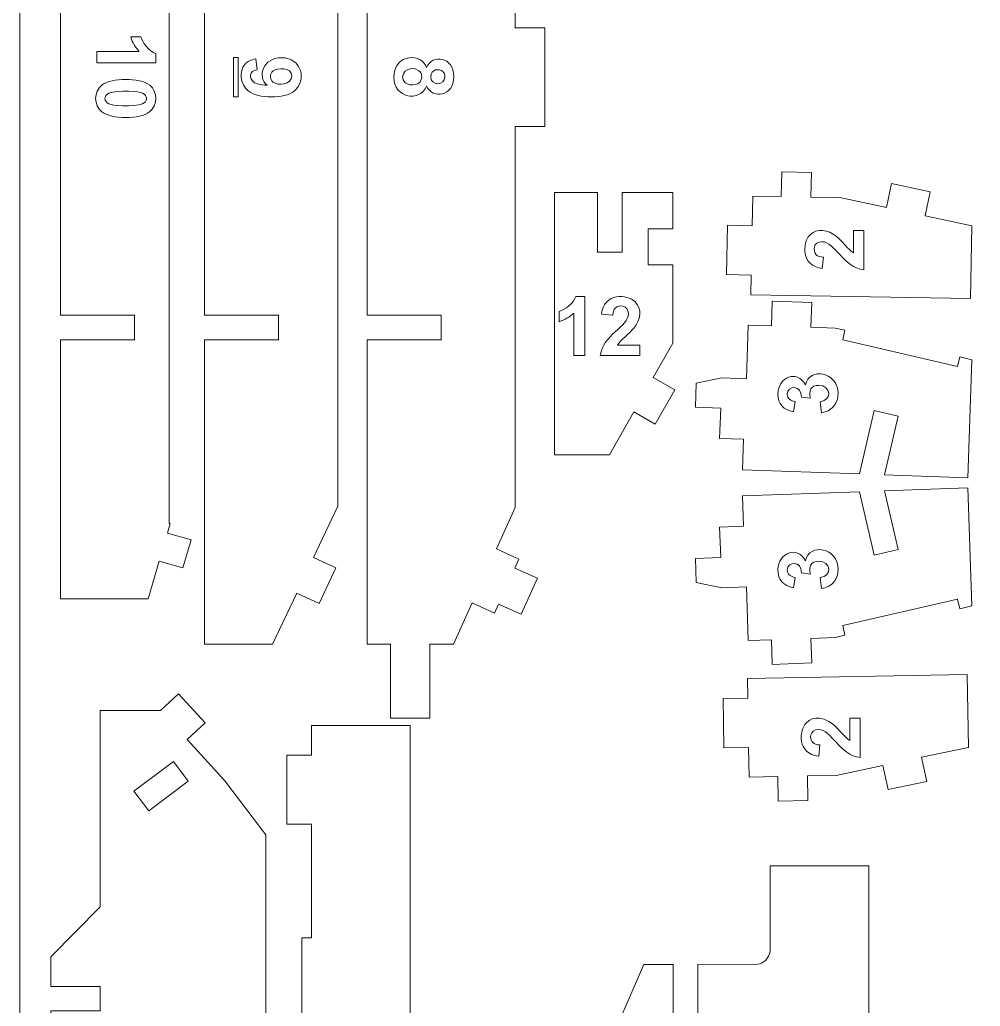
# Model space of a CAD drawing. Header units: centimetres. Extents: x -115 to 36, y 62 to 130.
# Drawn here: x -0.12 to 12.28, y 109.6 to 122.35 of the extents above; entities that cross this region are included whole.
import ezdxf

# ---------------------------------------------------------------- set-up
doc = ezdxf.new("R2010")
doc.units = ezdxf.units.CM
doc.header["$MEASUREMENT"] = 0
doc.layers.add('Camada 1', color=7, linetype='Continuous')

msp = doc.modelspace()

# ---------------------------------------------------------------- linework, layer by layer
at = {"layer": 'Camada 1', "lineweight": 9}
for points, knots in [([(-0.1231, 129.0524), (-0.1231, 129.73959), (0.43913, 130.30186), (1.12632, 130.30186), (1.12632, 130.30186), (1.12632, 130.30186), (34.86104, 130.30186), (34.86104, 130.30186), (34.86104, 130.30186), (35.54823, 130.30186), (36.1105, 129.73959), (36.1105, 129.0524), (36.1105, 129.0524), (36.1105, 129.0524), (36.1105, 76.57619), (36.1105, 76.57619), (36.1105, 76.57619), (36.1105, 75.88896), (35.54823, 75.32674), (34.86104, 75.32674), (34.86104, 75.32674), (34.86104, 75.32674), (1.12632, 75.32674), (1.12632, 75.32674), (1.12632, 75.32674), (0.43913, 75.32674), (-0.1231, 75.88896), (-0.1231, 76.57619), (-0.1231, 76.57619), (-0.1231, 76.57619), (-0.1231, 129.0524), (-0.1231, 129.0524)], [0, 0, 0, 0, 0.11111111, 0.11111111, 0.11111111, 0.11111111, 0.22222222, 0.22222222, 0.22222222, 0.22222222, 0.33333333, 0.33333333, 0.33333333, 0.33333333, 0.44444444, 0.44444444, 0.44444444, 0.44444444, 0.55555556, 0.55555556, 0.55555556, 0.55555556, 0.66666667, 0.66666667, 0.66666667, 0.66666667, 0.77777778, 0.77777778, 0.77777778, 0.77777778, 1, 1, 1, 1]), ([(4.36364, 118.21487), (4.36364, 118.21487), (4.36364, 114.28258), (4.36364, 114.28258), (4.36364, 114.28258), (4.36364, 114.28258), (4.66587, 114.28258), (4.66587, 114.28258), (4.66587, 114.28258), (4.66587, 114.28258), (4.66587, 113.32678), (4.66587, 113.32678), (4.66587, 113.32678), (4.66587, 113.32678), (5.17566, 113.32678), (5.17566, 113.32678), (5.17566, 113.32678), (5.17566, 113.32678), (5.17566, 114.28258), (5.17566, 114.28258), (5.17566, 114.28258), (5.17566, 114.28258), (5.47794, 114.28258), (5.47794, 114.28258), (5.47794, 114.28258), (5.47794, 114.28258), (5.71928, 114.81728), (5.71928, 114.81728), (5.71928, 114.81728), (5.71928, 114.81728), (6.00964, 114.68623), (6.00964, 114.68623), (6.00964, 114.68623), (6.00964, 114.68623), (6.06207, 114.80239), (6.06207, 114.80239), (6.06207, 114.80239), (6.06207, 114.80239), (6.35331, 114.67092), (6.35331, 114.67092), (6.35331, 114.67092), (6.35331, 114.67092), (6.56307, 115.13554), (6.56307, 115.13554), (6.56307, 115.13554), (6.56307, 115.13554), (6.27221, 115.26681), (6.27221, 115.26681), (6.27221, 115.26681), (6.27221, 115.26681), (6.32464, 115.38297), (6.32464, 115.38297), (6.32464, 115.38297), (6.32464, 115.38297), (6.03387, 115.51424), (6.03387, 115.51424), (6.03387, 115.51424), (6.03387, 115.51424), (6.27525, 116.04893), (6.27525, 116.04893), (6.27525, 116.04893), (6.27525, 116.04893), (6.27525, 120.97322), (6.27525, 120.97322), (6.27525, 120.97322), (6.27525, 120.97322), (6.65758, 120.97322), (6.65758, 120.97322), (6.65758, 120.97322), (6.65758, 120.97322), (6.65758, 122.24763), (6.65758, 122.24763), (6.65758, 122.24763), (6.65758, 122.24763), (6.27525, 122.24763), (6.27525, 122.24763), (6.27525, 122.24763), (6.27525, 122.24763), (6.27525, 127.17188), (6.27525, 127.17188), (6.27525, 127.17188), (6.27525, 127.17188), (6.03387, 127.70662), (6.03387, 127.70662), (6.03387, 127.70662), (6.03387, 127.70662), (6.32464, 127.83784), (6.32464, 127.83784), (6.32464, 127.83784), (6.32464, 127.83784), (6.27221, 127.95401), (6.27221, 127.95401), (6.27221, 127.95401), (6.27221, 127.95401), (6.56307, 128.08527), (6.56307, 128.08527), (6.56307, 128.08527), (6.56307, 128.08527), (6.35331, 128.54989), (6.35331, 128.54989), (6.35331, 128.54989), (6.35331, 128.54989), (6.06207, 128.41842), (6.06207, 128.41842), (6.06207, 128.41842), (6.06207, 128.41842), (6.00964, 128.53459), (6.00964, 128.53459), (6.00964, 128.53459), (6.00964, 128.53459), (5.71928, 128.40353), (5.71928, 128.40353), (5.71928, 128.40353), (5.71928, 128.40353), (5.47794, 128.93827), (5.47794, 128.93827), (5.47794, 128.93827), (5.47794, 128.93827), (5.17566, 128.93827), (5.17566, 128.93827), (5.17566, 128.93827), (5.17566, 128.93827), (5.17566, 129.89408), (5.17566, 129.89408), (5.17566, 129.89408), (5.17566, 129.89408), (4.66587, 129.89408), (4.66587, 129.89408), (4.66587, 129.89408), (4.66587, 129.89408), (4.66587, 128.93827), (4.66587, 128.93827), (4.66587, 128.93827), (4.66587, 128.93827), (4.36364, 128.93827), (4.36364, 128.93827), (4.36364, 128.93827), (4.36364, 128.93827), (4.36364, 125.00594), (4.36364, 125.00594), (4.36364, 125.00594), (4.36364, 125.00594), (5.31944, 125.00594), (5.31944, 125.00594), (5.31944, 125.00594), (5.31944, 125.00594), (5.31944, 124.68734), (5.31944, 124.68734), (5.31944, 124.68734), (5.31944, 124.68734), (4.36364, 124.68734), (4.36364, 124.68734), (4.36364, 124.68734), (4.36364, 124.68734), (4.36364, 118.53347), (4.36364, 118.53347), (4.36364, 118.53347), (4.36364, 118.53347), (5.31944, 118.53347), (5.31944, 118.53347), (5.31944, 118.53347), (5.31944, 118.53347), (5.31944, 118.21487), (5.31944, 118.21487), (5.31944, 118.21487), (5.31944, 118.21487), (4.36364, 118.21487), (4.36364, 118.21487)], [0, 0, 0, 0, 0.02325581, 0.02325581, 0.02325581, 0.02325581, 0.04651163, 0.04651163, 0.04651163, 0.04651163, 0.06976744, 0.06976744, 0.06976744, 0.06976744, 0.09302326, 0.09302326, 0.09302326, 0.09302326, 0.11627907, 0.11627907, 0.11627907, 0.11627907, 0.13953488, 0.13953488, 0.13953488, 0.13953488, 0.1627907, 0.1627907, 0.1627907, 0.1627907, 0.18604651, 0.18604651, 0.18604651, 0.18604651, 0.20930233, 0.20930233, 0.20930233, 0.20930233, 0.23255814, 0.23255814, 0.23255814, 0.23255814, 0.25581395, 0.25581395, 0.25581395, 0.25581395, 0.27906977, 0.27906977, 0.27906977, 0.27906977, 0.30232558, 0.30232558, 0.30232558, 0.30232558, 0.3255814, 0.3255814, 0.3255814, 0.3255814, 0.34883721, 0.34883721, 0.34883721, 0.34883721, 0.37209302, 0.37209302, 0.37209302, 0.37209302, 0.39534884, 0.39534884, 0.39534884, 0.39534884, 0.41860465, 0.41860465, 0.41860465, 0.41860465, 0.44186047, 0.44186047, 0.44186047, 0.44186047, 0.46511628, 0.46511628, 0.46511628, 0.46511628, 0.48837209, 0.48837209, 0.48837209, 0.48837209, 0.51162791, 0.51162791, 0.51162791, 0.51162791, 0.53488372, 0.53488372, 0.53488372, 0.53488372, 0.55813953, 0.55813953, 0.55813953, 0.55813953, 0.58139535, 0.58139535, 0.58139535, 0.58139535, 0.60465116, 0.60465116, 0.60465116, 0.60465116, 0.62790698, 0.62790698, 0.62790698, 0.62790698, 0.65116279, 0.65116279, 0.65116279, 0.65116279, 0.6744186, 0.6744186, 0.6744186, 0.6744186, 0.69767442, 0.69767442, 0.69767442, 0.69767442, 0.72093023, 0.72093023, 0.72093023, 0.72093023, 0.74418605, 0.74418605, 0.74418605, 0.74418605, 0.76744186, 0.76744186, 0.76744186, 0.76744186, 0.79069767, 0.79069767, 0.79069767, 0.79069767, 0.81395349, 0.81395349, 0.81395349, 0.81395349, 0.8372093, 0.8372093, 0.8372093, 0.8372093, 0.86046512, 0.86046512, 0.86046512, 0.86046512, 0.88372093, 0.88372093, 0.88372093, 0.88372093, 0.90697674, 0.90697674, 0.90697674, 0.90697674, 0.93023256, 0.93023256, 0.93023256, 0.93023256, 0.95348837, 0.95348837, 0.95348837, 0.95348837, 1, 1, 1, 1]), ([(2.26473, 118.21487), (2.26473, 118.21487), (3.22054, 118.21487), (3.22054, 118.21487), (3.22054, 118.21487), (3.22054, 118.21487), (3.22054, 118.53347), (3.22054, 118.53347), (3.22054, 118.53347), (3.22054, 118.53347), (2.26473, 118.53347), (2.26473, 118.53347), (2.26473, 118.53347), (2.26473, 118.53347), (2.26473, 124.68734), (2.26473, 124.68734), (2.26473, 124.68734), (2.26473, 124.68734), (3.22054, 124.68734), (3.22054, 124.68734), (3.22054, 124.68734), (3.22054, 124.68734), (3.22054, 125.00594), (3.22054, 125.00594), (3.22054, 125.00594), (3.22054, 125.00594), (2.26473, 125.00594), (2.26473, 125.00594), (2.26473, 125.00594), (2.26473, 125.00594), (2.26473, 128.93827), (2.26473, 128.93827), (2.26473, 128.93827), (2.26473, 128.93827), (3.14361, 128.93827), (3.14361, 128.93827), (3.14361, 128.93827), (3.14361, 128.93827), (3.45558, 128.27663), (3.45558, 128.27663), (3.45558, 128.27663), (3.45558, 128.27663), (3.74377, 128.4125), (3.74377, 128.4125), (3.74377, 128.4125), (3.74377, 128.4125), (3.96118, 127.95143), (3.96118, 127.95143), (3.96118, 127.95143), (3.96118, 127.95143), (3.67302, 127.81551), (3.67302, 127.81551), (3.67302, 127.81551), (3.67302, 127.81551), (3.98503, 127.15387), (3.98503, 127.15387), (3.98503, 127.15387), (3.98503, 127.15387), (3.98503, 116.06695), (3.98503, 116.06695), (3.98503, 116.06695), (3.98503, 116.06695), (3.67302, 115.4053), (3.67302, 115.4053), (3.67302, 115.4053), (3.67302, 115.4053), (3.96118, 115.26939), (3.96118, 115.26939), (3.96118, 115.26939), (3.96118, 115.26939), (3.74377, 114.80831), (3.74377, 114.80831), (3.74377, 114.80831), (3.74377, 114.80831), (3.45558, 114.94423), (3.45558, 114.94423), (3.45558, 114.94423), (3.45558, 114.94423), (3.14361, 114.28258), (3.14361, 114.28258), (3.14361, 114.28258), (3.14361, 114.28258), (2.26473, 114.28258), (2.26473, 114.28258), (2.26473, 114.28258), (2.26473, 114.28258), (2.26473, 118.21487), (2.26473, 118.21487)], [0, 0, 0, 0, 0.04347826, 0.04347826, 0.04347826, 0.04347826, 0.08695652, 0.08695652, 0.08695652, 0.08695652, 0.13043478, 0.13043478, 0.13043478, 0.13043478, 0.17391304, 0.17391304, 0.17391304, 0.17391304, 0.2173913, 0.2173913, 0.2173913, 0.2173913, 0.26086957, 0.26086957, 0.26086957, 0.26086957, 0.30434783, 0.30434783, 0.30434783, 0.30434783, 0.34782609, 0.34782609, 0.34782609, 0.34782609, 0.39130435, 0.39130435, 0.39130435, 0.39130435, 0.43478261, 0.43478261, 0.43478261, 0.43478261, 0.47826087, 0.47826087, 0.47826087, 0.47826087, 0.52173913, 0.52173913, 0.52173913, 0.52173913, 0.56521739, 0.56521739, 0.56521739, 0.56521739, 0.60869565, 0.60869565, 0.60869565, 0.60869565, 0.65217391, 0.65217391, 0.65217391, 0.65217391, 0.69565217, 0.69565217, 0.69565217, 0.69565217, 0.73913043, 0.73913043, 0.73913043, 0.73913043, 0.7826087, 0.7826087, 0.7826087, 0.7826087, 0.82608696, 0.82608696, 0.82608696, 0.82608696, 0.86956522, 0.86956522, 0.86956522, 0.86956522, 0.91304348, 0.91304348, 0.91304348, 0.91304348, 1, 1, 1, 1]), ([(0.402, 118.21487), (0.402, 118.21487), (1.35781, 118.21487), (1.35781, 118.21487), (1.35781, 118.21487), (1.35781, 118.21487), (1.35781, 118.53347), (1.35781, 118.53347), (1.35781, 118.53347), (1.35781, 118.53347), (0.402, 118.53347), (0.402, 118.53347), (0.402, 118.53347), (0.402, 118.53347), (0.402, 124.68734), (0.402, 124.68734), (0.402, 124.68734), (0.402, 124.68734), (1.35781, 124.68734), (1.35781, 124.68734), (1.35781, 124.68734), (1.35781, 124.68734), (1.35781, 125.00594), (1.35781, 125.00594), (1.35781, 125.00594), (1.35781, 125.00594), (0.402, 125.00594), (0.402, 125.00594), (0.402, 125.00594), (0.402, 125.00594), (0.402, 128.35287), (0.402, 128.35287), (0.402, 128.35287), (0.402, 128.35287), (1.53754, 128.35287), (1.53754, 128.35287), (1.53754, 128.35287), (1.53754, 128.35287), (1.67925, 127.86321), (1.67925, 127.86321), (1.67925, 127.86321), (1.67925, 127.86321), (1.98529, 127.95177), (1.98529, 127.95177), (1.98529, 127.95177), (1.98529, 127.95177), (2.08982, 127.59054), (2.08982, 127.59054), (2.08982, 127.59054), (2.08982, 127.59054), (1.78378, 127.50198), (1.78378, 127.50198), (1.78378, 127.50198), (1.78378, 127.50198), (1.81922, 127.37956), (1.81922, 127.37956), (1.81922, 127.37956), (1.81922, 127.37956), (1.80704, 127.37618), (1.80704, 127.37618), (1.80704, 127.37618), (1.80704, 127.37618), (1.80704, 115.84464), (1.80704, 115.84464), (1.80704, 115.84464), (1.80704, 115.84464), (1.81922, 115.84125), (1.81922, 115.84125), (1.81922, 115.84125), (1.81922, 115.84125), (1.78378, 115.71887), (1.78378, 115.71887), (1.78378, 115.71887), (1.78378, 115.71887), (2.08982, 115.63028), (2.08982, 115.63028), (2.08982, 115.63028), (2.08982, 115.63028), (1.98529, 115.26909), (1.98529, 115.26909), (1.98529, 115.26909), (1.98529, 115.26909), (1.67925, 115.35764), (1.67925, 115.35764), (1.67925, 115.35764), (1.67925, 115.35764), (1.53754, 114.86798), (1.53754, 114.86798), (1.53754, 114.86798), (1.53754, 114.86798), (0.402, 114.86798), (0.402, 114.86798), (0.402, 114.86798), (0.402, 114.86798), (0.402, 118.21487), (0.402, 118.21487)], [0, 0, 0, 0, 0.04, 0.04, 0.04, 0.04, 0.08, 0.08, 0.08, 0.08, 0.12, 0.12, 0.12, 0.12, 0.16, 0.16, 0.16, 0.16, 0.2, 0.2, 0.2, 0.2, 0.24, 0.24, 0.24, 0.24, 0.28, 0.28, 0.28, 0.28, 0.32, 0.32, 0.32, 0.32, 0.36, 0.36, 0.36, 0.36, 0.4, 0.4, 0.4, 0.4, 0.44, 0.44, 0.44, 0.44, 0.48, 0.48, 0.48, 0.48, 0.52, 0.52, 0.52, 0.52, 0.56, 0.56, 0.56, 0.56, 0.6, 0.6, 0.6, 0.6, 0.64, 0.64, 0.64, 0.64, 0.68, 0.68, 0.68, 0.68, 0.72, 0.72, 0.72, 0.72, 0.76, 0.76, 0.76, 0.76, 0.8, 0.8, 0.8, 0.8, 0.84, 0.84, 0.84, 0.84, 0.88, 0.88, 0.88, 0.88, 0.92, 0.92, 0.92, 0.92, 1, 1, 1, 1]), ([(11.13888, 120.23719), (11.13888, 120.23719), (11.63751, 120.13105), (11.63751, 120.13105), (11.63751, 120.13105), (11.63751, 120.13105), (11.57116, 119.81942), (11.57116, 119.81942), (11.57116, 119.81942), (11.57116, 119.81942), (12.17554, 119.69078), (12.17554, 119.69078), (12.17554, 119.69078), (12.17554, 119.69078), (12.15884, 118.74952), (12.15884, 118.74952), (12.15884, 118.74952), (12.15884, 118.74952), (9.32157, 118.79985), (9.32157, 118.79985), (9.32157, 118.79985), (9.32157, 118.79985), (9.3261, 119.05472), (9.3261, 119.05472), (9.3261, 119.05472), (9.3261, 119.05472), (9.00754, 119.06034), (9.00754, 119.06034), (9.00754, 119.06034), (9.00754, 119.06034), (9.01883, 119.6975), (9.01883, 119.6975), (9.01883, 119.6975), (9.01883, 119.6975), (9.33739, 119.69184), (9.33739, 119.69184), (9.33739, 119.69184), (9.33739, 119.69184), (9.3442, 120.07413), (9.3442, 120.07413), (9.3442, 120.07413), (9.3442, 120.07413), (9.7141, 120.06757), (9.7141, 120.06757), (9.7141, 120.06757), (9.7141, 120.06757), (9.71976, 120.38613), (9.71976, 120.38613), (9.71976, 120.38613), (9.71976, 120.38613), (10.10205, 120.37937), (10.10205, 120.37937), (10.10205, 120.37937), (10.10205, 120.37937), (10.09639, 120.06081), (10.09639, 120.06081), (10.09639, 120.06081), (10.09639, 120.06081), (10.46814, 120.05421), (10.46814, 120.05421), (10.46814, 120.05421), (10.46814, 120.05421), (11.07253, 119.92557), (11.07253, 119.92557), (11.07253, 119.92557), (11.07253, 119.92557), (11.13888, 120.23719), (11.13888, 120.23719)], [0, 0, 0, 0, 0.05555556, 0.05555556, 0.05555556, 0.05555556, 0.11111111, 0.11111111, 0.11111111, 0.11111111, 0.16666667, 0.16666667, 0.16666667, 0.16666667, 0.22222222, 0.22222222, 0.22222222, 0.22222222, 0.27777778, 0.27777778, 0.27777778, 0.27777778, 0.33333333, 0.33333333, 0.33333333, 0.33333333, 0.38888889, 0.38888889, 0.38888889, 0.38888889, 0.44444444, 0.44444444, 0.44444444, 0.44444444, 0.5, 0.5, 0.5, 0.5, 0.55555556, 0.55555556, 0.55555556, 0.55555556, 0.61111111, 0.61111111, 0.61111111, 0.61111111, 0.66666667, 0.66666667, 0.66666667, 0.66666667, 0.72222222, 0.72222222, 0.72222222, 0.72222222, 0.77777778, 0.77777778, 0.77777778, 0.77777778, 0.83333333, 0.83333333, 0.83333333, 0.83333333, 0.88888889, 0.88888889, 0.88888889, 0.88888889, 1, 1, 1, 1]), ([(8.33715, 117.57254), (8.33715, 117.57254), (8.05986, 117.72943), (8.05986, 117.72943), (8.05986, 117.72943), (8.05986, 117.72943), (8.31178, 118.17473), (8.31178, 118.17473), (8.31178, 118.17473), (8.31178, 118.17473), (8.31199, 119.18504), (8.31199, 119.18504), (8.31199, 119.18504), (8.31199, 119.18504), (7.99334, 119.18504), (7.99334, 119.18504), (7.99334, 119.18504), (7.99334, 119.18504), (7.99334, 119.6525), (7.99334, 119.6525), (7.99334, 119.6525), (7.99334, 119.6525), (8.31165, 119.6525), (8.31165, 119.6525), (8.31165, 119.6525), (8.31165, 119.6525), (8.31165, 120.11996), (8.31165, 120.11996), (8.31165, 120.11996), (8.31165, 120.11996), (7.65855, 120.11996), (7.65855, 120.11996), (7.65855, 120.11996), (7.65855, 120.11996), (7.65855, 119.35166), (7.65855, 119.35166), (7.65855, 119.35166), (7.65855, 119.35166), (7.33994, 119.35166), (7.33994, 119.35166), (7.33994, 119.35166), (7.33994, 119.35166), (7.33994, 120.12114), (7.33994, 120.12114), (7.33994, 120.12114), (7.33994, 120.12114), (6.7825, 120.12114), (6.7825, 120.12114), (6.7825, 120.12114), (6.7825, 120.12114), (6.7825, 116.72956), (6.7825, 116.72956), (6.7825, 116.72956), (6.7825, 116.72956), (7.49417, 116.72956), (7.49417, 116.72956), (7.49417, 116.72956), (7.49417, 116.72956), (7.80884, 117.28578), (7.80884, 117.28578), (7.80884, 117.28578), (7.80884, 117.28578), (8.08613, 117.12889), (8.08613, 117.12889), (8.08613, 117.12889), (8.08613, 117.12889), (8.33715, 117.57254), (8.33715, 117.57254)], [0, 0, 0, 0, 0.05555556, 0.05555556, 0.05555556, 0.05555556, 0.11111111, 0.11111111, 0.11111111, 0.11111111, 0.16666667, 0.16666667, 0.16666667, 0.16666667, 0.22222222, 0.22222222, 0.22222222, 0.22222222, 0.27777778, 0.27777778, 0.27777778, 0.27777778, 0.33333333, 0.33333333, 0.33333333, 0.33333333, 0.38888889, 0.38888889, 0.38888889, 0.38888889, 0.44444444, 0.44444444, 0.44444444, 0.44444444, 0.5, 0.5, 0.5, 0.5, 0.55555556, 0.55555556, 0.55555556, 0.55555556, 0.61111111, 0.61111111, 0.61111111, 0.61111111, 0.66666667, 0.66666667, 0.66666667, 0.66666667, 0.72222222, 0.72222222, 0.72222222, 0.72222222, 0.77777778, 0.77777778, 0.77777778, 0.77777778, 0.83333333, 0.83333333, 0.83333333, 0.83333333, 0.88888889, 0.88888889, 0.88888889, 0.88888889, 1, 1, 1, 1]), ([(8.61561, 117.65691), (8.61561, 117.65691), (8.94469, 117.72614), (8.94469, 117.72614), (8.94469, 117.72614), (8.94469, 117.72614), (9.26309, 117.71481), (9.26309, 117.71481), (9.26309, 117.71481), (9.26309, 117.71481), (9.28778, 118.40846), (9.28778, 118.40846), (9.28778, 118.40846), (9.28778, 118.40846), (9.58528, 118.39789), (9.58528, 118.39789), (9.58528, 118.39789), (9.58528, 118.39789), (9.59662, 118.71628), (9.59662, 118.71628), (9.59662, 118.71628), (9.59662, 118.71628), (10.10607, 118.69818), (10.10607, 118.69818), (10.10607, 118.69818), (10.10607, 118.69818), (10.09473, 118.37975), (10.09473, 118.37975), (10.09473, 118.37975), (10.09473, 118.37975), (10.41156, 118.3685), (10.41156, 118.3685), (10.41156, 118.3685), (10.41156, 118.3685), (10.53572, 118.33975), (10.53572, 118.33975), (10.53572, 118.33975), (10.53572, 118.33975), (10.50696, 118.21559), (10.50696, 118.21559), (10.50696, 118.21559), (10.50696, 118.21559), (11.99023, 117.87212), (11.99023, 117.87212), (11.99023, 117.87212), (11.99023, 117.87212), (12.01899, 117.99624), (12.01899, 117.99624), (12.01899, 117.99624), (12.01899, 117.99624), (12.17554, 117.95999), (12.17554, 117.95999), (12.17554, 117.95999), (12.17554, 117.95999), (12.12128, 116.43465), (12.12128, 116.43465), (12.12128, 116.43465), (12.12128, 116.43465), (11.04834, 116.47283), (11.04834, 116.47283), (11.04834, 116.47283), (11.04834, 116.47283), (11.22409, 117.23191), (11.22409, 117.23191), (11.22409, 117.23191), (11.22409, 117.23191), (10.91373, 117.3038), (10.91373, 117.3038), (10.91373, 117.3038), (10.91373, 117.3038), (10.72399, 116.48438), (10.72399, 116.48438), (10.72399, 116.48438), (10.72399, 116.48438), (9.21344, 116.53813), (9.21344, 116.53813), (9.21344, 116.53813), (9.21344, 116.53813), (9.22744, 116.93133), (9.22744, 116.93133), (9.22744, 116.93133), (9.22744, 116.93133), (8.91687, 116.94236), (8.91687, 116.94236), (8.91687, 116.94236), (8.91687, 116.94236), (8.93087, 117.3356), (8.93087, 117.3356), (8.93087, 117.3356), (8.93087, 117.3356), (8.60461, 117.34719), (8.60461, 117.34719), (8.60461, 117.34719), (8.60461, 117.34719), (8.61561, 117.65691), (8.61561, 117.65691)], [0, 0, 0, 0, 0.04, 0.04, 0.04, 0.04, 0.08, 0.08, 0.08, 0.08, 0.12, 0.12, 0.12, 0.12, 0.16, 0.16, 0.16, 0.16, 0.2, 0.2, 0.2, 0.2, 0.24, 0.24, 0.24, 0.24, 0.28, 0.28, 0.28, 0.28, 0.32, 0.32, 0.32, 0.32, 0.36, 0.36, 0.36, 0.36, 0.4, 0.4, 0.4, 0.4, 0.44, 0.44, 0.44, 0.44, 0.48, 0.48, 0.48, 0.48, 0.52, 0.52, 0.52, 0.52, 0.56, 0.56, 0.56, 0.56, 0.6, 0.6, 0.6, 0.6, 0.64, 0.64, 0.64, 0.64, 0.68, 0.68, 0.68, 0.68, 0.72, 0.72, 0.72, 0.72, 0.76, 0.76, 0.76, 0.76, 0.8, 0.8, 0.8, 0.8, 0.84, 0.84, 0.84, 0.84, 0.88, 0.88, 0.88, 0.88, 0.92, 0.92, 0.92, 0.92, 1, 1, 1, 1]), ([(8.61561, 115.08154), (8.61561, 115.08154), (8.94469, 115.01236), (8.94469, 115.01236), (8.94469, 115.01236), (8.94469, 115.01236), (9.26309, 115.02369), (9.26309, 115.02369), (9.26309, 115.02369), (9.26309, 115.02369), (9.28778, 114.32999), (9.28778, 114.32999), (9.28778, 114.32999), (9.28778, 114.32999), (9.58528, 114.3406), (9.58528, 114.3406), (9.58528, 114.3406), (9.58528, 114.3406), (9.59662, 114.02221), (9.59662, 114.02221), (9.59662, 114.02221), (9.59662, 114.02221), (10.10607, 114.04031), (10.10607, 114.04031), (10.10607, 114.04031), (10.10607, 114.04031), (10.09473, 114.3587), (10.09473, 114.3587), (10.09473, 114.3587), (10.09473, 114.3587), (10.41156, 114.36999), (10.41156, 114.36999), (10.41156, 114.36999), (10.41156, 114.36999), (10.53572, 114.39875), (10.53572, 114.39875), (10.53572, 114.39875), (10.53572, 114.39875), (10.50696, 114.52291), (10.50696, 114.52291), (10.50696, 114.52291), (10.50696, 114.52291), (11.99023, 114.86637), (11.99023, 114.86637), (11.99023, 114.86637), (11.99023, 114.86637), (12.01899, 114.74222), (12.01899, 114.74222), (12.01899, 114.74222), (12.01899, 114.74222), (12.17554, 114.77846), (12.17554, 114.77846), (12.17554, 114.77846), (12.17554, 114.77846), (12.12128, 116.30385), (12.12128, 116.30385), (12.12128, 116.30385), (12.12128, 116.30385), (11.04834, 116.26566), (11.04834, 116.26566), (11.04834, 116.26566), (11.04834, 116.26566), (11.22409, 115.50654), (11.22409, 115.50654), (11.22409, 115.50654), (11.22409, 115.50654), (10.91373, 115.43465), (10.91373, 115.43465), (10.91373, 115.43465), (10.91373, 115.43465), (10.72399, 116.25412), (10.72399, 116.25412), (10.72399, 116.25412), (10.72399, 116.25412), (9.21344, 116.20033), (9.21344, 116.20033), (9.21344, 116.20033), (9.21344, 116.20033), (9.22744, 115.80713), (9.22744, 115.80713), (9.22744, 115.80713), (9.22744, 115.80713), (8.91687, 115.79609), (8.91687, 115.79609), (8.91687, 115.79609), (8.91687, 115.79609), (8.93087, 115.40289), (8.93087, 115.40289), (8.93087, 115.40289), (8.93087, 115.40289), (8.60461, 115.39126), (8.60461, 115.39126), (8.60461, 115.39126), (8.60461, 115.39126), (8.61561, 115.08154), (8.61561, 115.08154)], [0, 0, 0, 0, 0.04, 0.04, 0.04, 0.04, 0.08, 0.08, 0.08, 0.08, 0.12, 0.12, 0.12, 0.12, 0.16, 0.16, 0.16, 0.16, 0.2, 0.2, 0.2, 0.2, 0.24, 0.24, 0.24, 0.24, 0.28, 0.28, 0.28, 0.28, 0.32, 0.32, 0.32, 0.32, 0.36, 0.36, 0.36, 0.36, 0.4, 0.4, 0.4, 0.4, 0.44, 0.44, 0.44, 0.44, 0.48, 0.48, 0.48, 0.48, 0.52, 0.52, 0.52, 0.52, 0.56, 0.56, 0.56, 0.56, 0.6, 0.6, 0.6, 0.6, 0.64, 0.64, 0.64, 0.64, 0.68, 0.68, 0.68, 0.68, 0.72, 0.72, 0.72, 0.72, 0.76, 0.76, 0.76, 0.76, 0.8, 0.8, 0.8, 0.8, 0.84, 0.84, 0.84, 0.84, 0.88, 0.88, 0.88, 0.88, 0.92, 0.92, 0.92, 0.92, 1, 1, 1, 1]), ([(11.0937, 112.40374), (11.0937, 112.40374), (11.59233, 112.50988), (11.59233, 112.50988), (11.59233, 112.50988), (11.59233, 112.50988), (11.52598, 112.82151), (11.52598, 112.82151), (11.52598, 112.82151), (11.52598, 112.82151), (12.13036, 112.95015), (12.13036, 112.95015), (12.13036, 112.95015), (12.13036, 112.95015), (12.11366, 113.89141), (12.11366, 113.89141), (12.11366, 113.89141), (12.11366, 113.89141), (9.27639, 113.84109), (9.27639, 113.84109), (9.27639, 113.84109), (9.27639, 113.84109), (9.28092, 113.58621), (9.28092, 113.58621), (9.28092, 113.58621), (9.28092, 113.58621), (8.96236, 113.58059), (8.96236, 113.58059), (8.96236, 113.58059), (8.96236, 113.58059), (8.97365, 112.94343), (8.97365, 112.94343), (8.97365, 112.94343), (8.97365, 112.94343), (9.29221, 112.94909), (9.29221, 112.94909), (9.29221, 112.94909), (9.29221, 112.94909), (9.29902, 112.5668), (9.29902, 112.5668), (9.29902, 112.5668), (9.29902, 112.5668), (9.66892, 112.57336), (9.66892, 112.57336), (9.66892, 112.57336), (9.66892, 112.57336), (9.67458, 112.2548), (9.67458, 112.2548), (9.67458, 112.2548), (9.67458, 112.2548), (10.05687, 112.26157), (10.05687, 112.26157), (10.05687, 112.26157), (10.05687, 112.26157), (10.05121, 112.58013), (10.05121, 112.58013), (10.05121, 112.58013), (10.05121, 112.58013), (10.42296, 112.58672), (10.42296, 112.58672), (10.42296, 112.58672), (10.42296, 112.58672), (11.02735, 112.71536), (11.02735, 112.71536), (11.02735, 112.71536), (11.02735, 112.71536), (11.0937, 112.40374), (11.0937, 112.40374)], [0, 0, 0, 0, 0.05555556, 0.05555556, 0.05555556, 0.05555556, 0.11111111, 0.11111111, 0.11111111, 0.11111111, 0.16666667, 0.16666667, 0.16666667, 0.16666667, 0.22222222, 0.22222222, 0.22222222, 0.22222222, 0.27777778, 0.27777778, 0.27777778, 0.27777778, 0.33333333, 0.33333333, 0.33333333, 0.33333333, 0.38888889, 0.38888889, 0.38888889, 0.38888889, 0.44444444, 0.44444444, 0.44444444, 0.44444444, 0.5, 0.5, 0.5, 0.5, 0.55555556, 0.55555556, 0.55555556, 0.55555556, 0.61111111, 0.61111111, 0.61111111, 0.61111111, 0.66666667, 0.66666667, 0.66666667, 0.66666667, 0.72222222, 0.72222222, 0.72222222, 0.72222222, 0.77777778, 0.77777778, 0.77777778, 0.77777778, 0.83333333, 0.83333333, 0.83333333, 0.83333333, 0.88888889, 0.88888889, 0.88888889, 0.88888889, 1, 1, 1, 1]), ([(0.27868, 103.38868), (0.27868, 103.38868), (0.27868, 103.77101), (0.27868, 103.77101), (0.27868, 103.77101), (0.27868, 103.77101), (0.91589, 104.40153), (0.91589, 104.40153), (0.91589, 104.40153), (0.91589, 104.40153), (0.9158, 108.52978), (0.9158, 108.52978), (0.9158, 108.52978), (0.9158, 108.52978), (0.2786, 109.16031), (0.2786, 109.16031), (0.2786, 109.16031), (0.2786, 109.16031), (0.2786, 109.54264), (0.2786, 109.54264), (0.2786, 109.54264), (0.2786, 109.54264), (0.9158, 109.54264), (0.9158, 109.54264), (0.9158, 109.54264), (0.9158, 109.54264), (0.9158, 109.86128), (0.9158, 109.86128), (0.9158, 109.86128), (0.9158, 109.86128), (0.2786, 109.86128), (0.2786, 109.86128), (0.2786, 109.86128), (0.2786, 109.86128), (0.2786, 110.24361), (0.2786, 110.24361), (0.2786, 110.24361), (0.2786, 110.24361), (0.9158, 110.88754), (0.9158, 110.88754), (0.9158, 110.88754), (0.9158, 110.88754), (0.9158, 113.42473), (0.9158, 113.42473), (0.9158, 113.42473), (0.9158, 113.42473), (1.69336, 113.42536), (1.69336, 113.42536), (1.69336, 113.42536), (1.69336, 113.42536), (1.92798, 113.64095), (1.92798, 113.64095), (1.92798, 113.64095), (1.92798, 113.64095), (2.27297, 113.26547), (2.27297, 113.26547), (2.27297, 113.26547), (2.27297, 113.26547), (2.03835, 113.04984), (2.03835, 113.04984), (2.03835, 113.04984), (2.03835, 113.04984), (2.52606, 112.51895), (2.52606, 112.51895), (2.52606, 112.51895), (2.52606, 112.51895), (3.05378, 111.81801), (3.05378, 111.81801), (3.05378, 111.81801), (3.05378, 111.81801), (3.05387, 101.11334), (3.05387, 101.11334), (3.05387, 101.11334), (3.05387, 101.11334), (2.52615, 100.41241), (2.52615, 100.41241), (2.52615, 100.41241), (2.52615, 100.41241), (2.03844, 99.88148), (2.03844, 99.88148), (2.03844, 99.88148), (2.03844, 99.88148), (2.27305, 99.66589), (2.27305, 99.66589), (2.27305, 99.66589), (2.27305, 99.66589), (1.92806, 99.29037), (1.92806, 99.29037), (1.92806, 99.29037), (1.92806, 99.29037), (1.69345, 99.506), (1.69345, 99.506), (1.69345, 99.506), (1.69345, 99.506), (0.91589, 99.50659), (0.91589, 99.50659), (0.91589, 99.50659), (0.91589, 99.50659), (0.91589, 102.04378), (0.91589, 102.04378), (0.91589, 102.04378), (0.91589, 102.04378), (0.27868, 102.68775), (0.27868, 102.68775), (0.27868, 102.68775), (0.27868, 102.68775), (0.27868, 103.07008), (0.27868, 103.07008), (0.27868, 103.07008), (0.27868, 103.07008), (0.91589, 103.07008), (0.91589, 103.07008), (0.91589, 103.07008), (0.91589, 103.07008), (0.91589, 103.38868), (0.91589, 103.38868), (0.91589, 103.38868), (0.91589, 103.38868), (0.27868, 103.38868), (0.27868, 103.38868)], [0, 0, 0, 0, 0.03225806, 0.03225806, 0.03225806, 0.03225806, 0.06451613, 0.06451613, 0.06451613, 0.06451613, 0.09677419, 0.09677419, 0.09677419, 0.09677419, 0.12903226, 0.12903226, 0.12903226, 0.12903226, 0.16129032, 0.16129032, 0.16129032, 0.16129032, 0.19354839, 0.19354839, 0.19354839, 0.19354839, 0.22580645, 0.22580645, 0.22580645, 0.22580645, 0.25806452, 0.25806452, 0.25806452, 0.25806452, 0.29032258, 0.29032258, 0.29032258, 0.29032258, 0.32258065, 0.32258065, 0.32258065, 0.32258065, 0.35483871, 0.35483871, 0.35483871, 0.35483871, 0.38709677, 0.38709677, 0.38709677, 0.38709677, 0.41935484, 0.41935484, 0.41935484, 0.41935484, 0.4516129, 0.4516129, 0.4516129, 0.4516129, 0.48387097, 0.48387097, 0.48387097, 0.48387097, 0.51612903, 0.51612903, 0.51612903, 0.51612903, 0.5483871, 0.5483871, 0.5483871, 0.5483871, 0.58064516, 0.58064516, 0.58064516, 0.58064516, 0.61290323, 0.61290323, 0.61290323, 0.61290323, 0.64516129, 0.64516129, 0.64516129, 0.64516129, 0.67741935, 0.67741935, 0.67741935, 0.67741935, 0.70967742, 0.70967742, 0.70967742, 0.70967742, 0.74193548, 0.74193548, 0.74193548, 0.74193548, 0.77419355, 0.77419355, 0.77419355, 0.77419355, 0.80645161, 0.80645161, 0.80645161, 0.80645161, 0.83870968, 0.83870968, 0.83870968, 0.83870968, 0.87096774, 0.87096774, 0.87096774, 0.87096774, 0.90322581, 0.90322581, 0.90322581, 0.90322581, 0.93548387, 0.93548387, 0.93548387, 0.93548387, 1, 1, 1, 1]), ([(9.56873, 110.31109), (9.56873, 110.31109), (9.56923, 111.41841), (9.56923, 111.41841), (9.56923, 111.41841), (9.56923, 111.41841), (10.84453, 111.41841), (10.84453, 111.41841), (10.84453, 111.41841), (10.84453, 111.41841), (10.84453, 107.51695), (10.84453, 107.51695), (10.84453, 107.51695), (10.84453, 107.51695), (10.1721, 107.53222), (10.1721, 107.53222), (10.1721, 107.53222), (10.1721, 107.53222), (10.16487, 107.21366), (10.16487, 107.21366), (10.16487, 107.21366), (10.16487, 107.21366), (9.78262, 107.22233), (9.78262, 107.22233), (9.78262, 107.22233), (9.78262, 107.22233), (9.78985, 107.54089), (9.78985, 107.54089), (9.78985, 107.54089), (9.78985, 107.54089), (7.39032, 107.59536), (7.39032, 107.59536), (7.39032, 107.59536), (7.39032, 107.59536), (4.77266, 107.8334), (4.77266, 107.8334), (4.77266, 107.8334), (4.77266, 107.8334), (4.74377, 107.51577), (4.74377, 107.51577), (4.74377, 107.51577), (4.74377, 107.51577), (4.36301, 107.5504), (4.36301, 107.5504), (4.36301, 107.5504), (4.36301, 107.5504), (4.39189, 107.86803), (4.39189, 107.86803), (4.39189, 107.86803), (4.39189, 107.86803), (3.64626, 107.93586), (3.64626, 107.93586), (3.64626, 107.93586), (3.64626, 107.93586), (3.64626, 108.71351), (3.64626, 108.71351), (3.64626, 108.71351), (3.64626, 108.71351), (3.5188, 108.71351), (3.5188, 108.71351), (3.5188, 108.71351), (3.5188, 108.71351), (3.5188, 110.48954), (3.5188, 110.48954), (3.5188, 110.48954), (3.5188, 110.48954), (3.64626, 110.48954), (3.64626, 110.48954), (3.64626, 110.48954), (3.64626, 110.48954), (3.64626, 111.95831), (3.64626, 111.95831), (3.64626, 111.95831), (3.64626, 111.95831), (3.32766, 111.95831), (3.32766, 111.95831), (3.32766, 111.95831), (3.32766, 111.95831), (3.32766, 112.85039), (3.32766, 112.85039), (3.32766, 112.85039), (3.32766, 112.85039), (3.64626, 112.85039), (3.64626, 112.85039), (3.64626, 112.85039), (3.64626, 112.85039), (3.64626, 113.23272), (3.64626, 113.23272), (3.64626, 113.23272), (3.64626, 113.23272), (4.92067, 113.23272), (4.92067, 113.23272), (4.92067, 113.23272), (4.92067, 113.23272), (4.9216, 109.24398), (4.9216, 109.24398), (4.9216, 109.24398), (4.92868, 109.17175), (4.99311, 109.09842), (5.06153, 109.08379), (5.06153, 109.08379), (5.06153, 109.08379), (7.28798, 108.88169), (7.28798, 108.88169), (7.28798, 108.88169), (7.33598, 108.88302), (7.40369, 108.9229), (7.42783, 108.96445), (7.42783, 108.96445), (7.42783, 108.96445), (7.93685, 110.14421), (7.93685, 110.14421), (7.93685, 110.14421), (7.93685, 110.14421), (8.31918, 110.14421), (8.31918, 110.14421), (8.31918, 110.14421), (8.31918, 110.14421), (8.31918, 108.86976), (8.31918, 108.86976), (8.31918, 108.86976), (8.31918, 108.86976), (8.63779, 108.86976), (8.63779, 108.86976), (8.63779, 108.86976), (8.63779, 108.86976), (8.63779, 110.14421), (8.63779, 110.14421), (8.63779, 110.14421), (8.63779, 110.14421), (9.41141, 110.14679), (9.41141, 110.14679), (9.41141, 110.14679), (9.49247, 110.15649), (9.5521, 110.22559), (9.56873, 110.31109)], [0, 0, 0, 0, 0.02857143, 0.02857143, 0.02857143, 0.02857143, 0.05714286, 0.05714286, 0.05714286, 0.05714286, 0.08571429, 0.08571429, 0.08571429, 0.08571429, 0.11428571, 0.11428571, 0.11428571, 0.11428571, 0.14285714, 0.14285714, 0.14285714, 0.14285714, 0.17142857, 0.17142857, 0.17142857, 0.17142857, 0.2, 0.2, 0.2, 0.2, 0.22857143, 0.22857143, 0.22857143, 0.22857143, 0.25714286, 0.25714286, 0.25714286, 0.25714286, 0.28571429, 0.28571429, 0.28571429, 0.28571429, 0.31428571, 0.31428571, 0.31428571, 0.31428571, 0.34285714, 0.34285714, 0.34285714, 0.34285714, 0.37142857, 0.37142857, 0.37142857, 0.37142857, 0.4, 0.4, 0.4, 0.4, 0.42857143, 0.42857143, 0.42857143, 0.42857143, 0.45714286, 0.45714286, 0.45714286, 0.45714286, 0.48571429, 0.48571429, 0.48571429, 0.48571429, 0.51428571, 0.51428571, 0.51428571, 0.51428571, 0.54285714, 0.54285714, 0.54285714, 0.54285714, 0.57142857, 0.57142857, 0.57142857, 0.57142857, 0.6, 0.6, 0.6, 0.6, 0.62857143, 0.62857143, 0.62857143, 0.62857143, 0.65714286, 0.65714286, 0.65714286, 0.65714286, 0.68571429, 0.68571429, 0.68571429, 0.68571429, 0.71428571, 0.71428571, 0.71428571, 0.71428571, 0.74285714, 0.74285714, 0.74285714, 0.74285714, 0.77142857, 0.77142857, 0.77142857, 0.77142857, 0.8, 0.8, 0.8, 0.8, 0.82857143, 0.82857143, 0.82857143, 0.82857143, 0.85714286, 0.85714286, 0.85714286, 0.85714286, 0.88571429, 0.88571429, 0.88571429, 0.88571429, 0.91428571, 0.91428571, 0.91428571, 0.91428571, 0.94285714, 0.94285714, 0.94285714, 0.94285714, 1, 1, 1, 1]), ([(1.5437, 112.12812), (1.5437, 112.12812), (2.05264, 112.51155), (2.05264, 112.51155), (2.05264, 112.51155), (2.05264, 112.51155), (1.86091, 112.76604), (1.86091, 112.76604), (1.86091, 112.76604), (1.86091, 112.76604), (1.35201, 112.38261), (1.35201, 112.38261), (1.35201, 112.38261), (1.35201, 112.38261), (1.5437, 112.12812), (1.5437, 112.12812)], [0, 0, 0, 0, 0.2, 0.2, 0.2, 0.2, 0.4, 0.4, 0.4, 0.4, 0.6, 0.6, 0.6, 0.6, 1, 1, 1, 1])]:
    msp.add_open_spline(points, degree=3, knots=knots, dxfattribs=at)
at = {"layer": 'Camada 1', "color": 140, "lineweight": 9}
for points, knots in [([(1.63362, 121.79878), (1.63362, 121.79878), (0.872, 121.79878), (0.872, 121.79878), (0.872, 121.79878), (0.872, 121.79878), (0.872, 121.9437), (0.872, 121.9437), (0.872, 121.9437), (0.872, 121.9437), (1.42031, 121.9437), (1.42031, 121.9437), (1.42031, 121.9437), (1.37058, 121.99661), (1.33375, 122.05902), (1.30994, 122.13096), (1.30994, 122.13096), (1.30994, 122.13096), (1.44218, 122.13096), (1.44218, 122.13096), (1.44218, 122.13096), (1.46817, 122.05089), (1.54354, 121.94871), (1.63362, 121.91639), (1.63362, 121.91639), (1.63362, 121.91639), (1.63362, 121.79878), (1.63362, 121.79878)], [0, 0, 0, 0, 0.125, 0.125, 0.125, 0.125, 0.25, 0.25, 0.25, 0.25, 0.375, 0.375, 0.375, 0.375, 0.5, 0.5, 0.5, 0.5, 0.625, 0.625, 0.625, 0.625, 0.75, 0.75, 0.75, 0.75, 1, 1, 1, 1]), ([(5.05214, 121.8338), (5.08652, 121.81354), (5.11295, 121.78161), (5.13164, 121.73805), (5.13164, 121.73805), (5.20639, 121.91426), (5.48374, 121.87704), (5.48374, 121.61838), (5.48374, 121.61838), (5.48374, 121.35748), (5.20572, 121.32615), (5.13164, 121.49599), (5.13164, 121.49599), (5.04571, 121.282), (4.70833, 121.33873), (4.70833, 121.61165), (4.70833, 121.61165), (4.70833, 121.83936), (4.91509, 121.91468), (5.05214, 121.8338)], [0, 0, 0, 0, 0.16666667, 0.16666667, 0.16666667, 0.16666667, 0.33333333, 0.33333333, 0.33333333, 0.33333333, 0.5, 0.5, 0.5, 0.5, 0.66666667, 0.66666667, 0.66666667, 0.66666667, 1, 1, 1, 1]), ([(2.69971, 121.35555), (2.69971, 121.35555), (2.69971, 121.86526), (2.69971, 121.86526), (2.69971, 121.86526), (2.69971, 121.86526), (2.63695, 121.86526), (2.63695, 121.86526), (2.63695, 121.86526), (2.63695, 121.86526), (2.63695, 121.35555), (2.63695, 121.35555), (2.63695, 121.35555), (2.63695, 121.35555), (2.69971, 121.35555), (2.69971, 121.35555)], [0, 0, 0, 0, 0.2, 0.2, 0.2, 0.2, 0.4, 0.4, 0.4, 0.4, 0.6, 0.6, 0.6, 0.6, 1, 1, 1, 1]), ([(2.78479, 121.77738), (2.81634, 121.81371), (2.86379, 121.83714), (2.92688, 121.84737), (2.92688, 121.84737), (2.92688, 121.84737), (2.9424, 121.70668), (2.9424, 121.70668), (2.9424, 121.70668), (2.83951, 121.69471), (2.83562, 121.59542), (2.8994, 121.54746), (2.8994, 121.54746), (2.92705, 121.52665), (2.98457, 121.51346), (3.07147, 121.50762), (3.07147, 121.50762), (2.93698, 121.62359), (3.02274, 121.86323), (3.25644, 121.86323), (3.25644, 121.86323), (3.52165, 121.86323), (3.58925, 121.56851), (3.42339, 121.43146), (3.42339, 121.43146), (3.29983, 121.32936), (2.95194, 121.33235), (2.82941, 121.4343), (2.82941, 121.4343), (2.72097, 121.52452), (2.70884, 121.69009), (2.78479, 121.77738)], [0, 0, 0, 0, 0.11111111, 0.11111111, 0.11111111, 0.11111111, 0.22222222, 0.22222222, 0.22222222, 0.22222222, 0.33333333, 0.33333333, 0.33333333, 0.33333333, 0.44444444, 0.44444444, 0.44444444, 0.44444444, 0.55555556, 0.55555556, 0.55555556, 0.55555556, 0.66666667, 0.66666667, 0.66666667, 0.66666667, 0.77777778, 0.77777778, 0.77777778, 0.77777778, 1, 1, 1, 1]), ([(5.03307, 121.69555), (4.90255, 121.78712), (4.75367, 121.63367), (4.85731, 121.54023), (4.85731, 121.54023), (4.91477, 121.48842), (5.07011, 121.49881), (5.07011, 121.61639), (5.07011, 121.61639), (5.07011, 121.65187), (5.05776, 121.67813), (5.03307, 121.69555)], [0, 0, 0, 0, 0.25, 0.25, 0.25, 0.25, 0.5, 0.5, 0.5, 0.5, 1, 1, 1, 1]), ([(3.1478, 121.54907), (3.21244, 121.49324), (3.39202, 121.51679), (3.39202, 121.62717), (3.39202, 121.62717), (3.39202, 121.7443), (3.20021, 121.73457), (3.14907, 121.69149), (3.14907, 121.69149), (3.10388, 121.65342), (3.1028, 121.58794), (3.1478, 121.54907)], [0, 0, 0, 0, 0.25, 0.25, 0.25, 0.25, 0.5, 0.5, 0.5, 0.5, 1, 1, 1, 1]), ([(5.34355, 121.68304), (5.29933, 121.72678), (5.18543, 121.71813), (5.18543, 121.61838), (5.18543, 121.61838), (5.18543, 121.49684), (5.36841, 121.49694), (5.36841, 121.61677), (5.36841, 121.61677), (5.36841, 121.64464), (5.36013, 121.66667), (5.34355, 121.68304)], [0, 0, 0, 0, 0.25, 0.25, 0.25, 0.25, 0.5, 0.5, 0.5, 0.5, 1, 1, 1, 1]), ([(1.55589, 121.50737), (1.66132, 121.4238), (1.66045, 121.24724), (1.55483, 121.16373), (1.55483, 121.16373), (1.42811, 121.06353), (1.06291, 121.06389), (0.93598, 121.16428), (0.93598, 121.16428), (0.83149, 121.24693), (0.82833, 121.4226), (0.94338, 121.51405), (0.94338, 121.51405), (1.05752, 121.60478), (1.42649, 121.60948), (1.55589, 121.50737)], [0, 0, 0, 0, 0.2, 0.2, 0.2, 0.2, 0.4, 0.4, 0.4, 0.4, 0.6, 0.6, 0.6, 0.6, 1, 1, 1, 1]), ([(1.49614, 121.2898), (1.52904, 121.32902), (1.51998, 121.39182), (1.43583, 121.41357), (1.43583, 121.41357), (1.36835, 121.43101), (1.05097, 121.4488), (0.9954, 121.38182), (0.9954, 121.38182), (0.96327, 121.34308), (0.97119, 121.28013), (1.05604, 121.25804), (1.05604, 121.25804), (1.12323, 121.24055), (1.44063, 121.22292), (1.49614, 121.2898)], [0, 0, 0, 0, 0.2, 0.2, 0.2, 0.2, 0.4, 0.4, 0.4, 0.4, 0.6, 0.6, 0.6, 0.6, 1, 1, 1, 1]), ([(10.64529, 119.34241), (10.64529, 119.34241), (10.64529, 119.63124), (10.64529, 119.63124), (10.64529, 119.63124), (10.64529, 119.63124), (10.77964, 119.63124), (10.77964, 119.63124), (10.77964, 119.63124), (10.77964, 119.63124), (10.77964, 119.12238), (10.77964, 119.12238), (10.77964, 119.12238), (10.51362, 119.15079), (10.4055, 119.48522), (10.2394, 119.48522), (10.2394, 119.48522), (10.12168, 119.48522), (10.1202, 119.36005), (10.16608, 119.31509), (10.16608, 119.31509), (10.18422, 119.29729), (10.21458, 119.28705), (10.25704, 119.28422), (10.25704, 119.28422), (10.25704, 119.28422), (10.24258, 119.1393), (10.24258, 119.1393), (10.24258, 119.1393), (9.95954, 119.16994), (9.99106, 119.47452), (10.07862, 119.56721), (10.07862, 119.56721), (10.177, 119.67135), (10.31787, 119.63773), (10.42404, 119.5547), (10.42404, 119.5547), (10.49628, 119.49821), (10.57856, 119.38106), (10.64529, 119.34241)], [0, 0, 0, 0, 0.09090909, 0.09090909, 0.09090909, 0.09090909, 0.18181818, 0.18181818, 0.18181818, 0.18181818, 0.27272727, 0.27272727, 0.27272727, 0.27272727, 0.36363636, 0.36363636, 0.36363636, 0.36363636, 0.45454545, 0.45454545, 0.45454545, 0.45454545, 0.54545455, 0.54545455, 0.54545455, 0.54545455, 0.63636364, 0.63636364, 0.63636364, 0.63636364, 0.72727273, 0.72727273, 0.72727273, 0.72727273, 0.81818182, 0.81818182, 0.81818182, 0.81818182, 1, 1, 1, 1]), ([(7.59621, 118.14758), (7.59621, 118.14758), (7.88504, 118.14758), (7.88504, 118.14758), (7.88504, 118.14758), (7.88504, 118.14758), (7.88504, 118.01323), (7.88504, 118.01323), (7.88504, 118.01323), (7.88504, 118.01323), (7.37618, 118.01323), (7.37618, 118.01323), (7.37618, 118.01323), (7.40459, 118.27923), (7.73902, 118.38739), (7.73902, 118.55346), (7.73902, 118.55346), (7.73902, 118.67106), (7.61408, 118.67283), (7.56889, 118.62679), (7.56889, 118.62679), (7.55109, 118.60865), (7.54086, 118.57833), (7.53807, 118.53583), (7.53807, 118.53583), (7.53807, 118.53583), (7.3931, 118.55029), (7.3931, 118.55029), (7.3931, 118.55029), (7.42375, 118.83331), (7.72825, 118.80183), (7.82102, 118.71424), (7.82102, 118.71424), (7.92527, 118.61582), (7.89143, 118.47515), (7.8085, 118.36887), (7.8085, 118.36887), (7.7519, 118.29633), (7.63551, 118.21503), (7.59621, 118.14758)], [0, 0, 0, 0, 0.09090909, 0.09090909, 0.09090909, 0.09090909, 0.18181818, 0.18181818, 0.18181818, 0.18181818, 0.27272727, 0.27272727, 0.27272727, 0.27272727, 0.36363636, 0.36363636, 0.36363636, 0.36363636, 0.45454545, 0.45454545, 0.45454545, 0.45454545, 0.54545455, 0.54545455, 0.54545455, 0.54545455, 0.63636364, 0.63636364, 0.63636364, 0.63636364, 0.72727273, 0.72727273, 0.72727273, 0.72727273, 0.81818182, 0.81818182, 0.81818182, 0.81818182, 1, 1, 1, 1]), ([(7.17713, 118.77488), (7.17713, 118.77488), (7.17713, 118.01323), (7.17713, 118.01323), (7.17713, 118.01323), (7.17713, 118.01323), (7.03221, 118.01323), (7.03221, 118.01323), (7.03221, 118.01323), (7.03221, 118.01323), (7.03221, 118.56158), (7.03221, 118.56158), (7.03221, 118.56158), (6.97931, 118.51185), (6.91689, 118.47502), (6.84496, 118.45121), (6.84496, 118.45121), (6.84496, 118.45121), (6.84496, 118.58344), (6.84496, 118.58344), (6.84496, 118.58344), (6.9252, 118.60948), (7.02709, 118.68486), (7.05953, 118.77488), (7.05953, 118.77488), (7.05953, 118.77488), (7.17713, 118.77488), (7.17713, 118.77488)], [0, 0, 0, 0, 0.125, 0.125, 0.125, 0.125, 0.25, 0.25, 0.25, 0.25, 0.375, 0.375, 0.375, 0.375, 0.5, 0.5, 0.5, 0.5, 0.625, 0.625, 0.625, 0.625, 0.75, 0.75, 0.75, 0.75, 1, 1, 1, 1]), ([(10.38695, 117.35383), (10.34745, 117.30871), (10.29577, 117.28262), (10.23179, 117.27538), (10.23179, 117.27538), (10.23179, 117.27538), (10.21466, 117.41608), (10.21466, 117.41608), (10.21466, 117.41608), (10.37353, 117.4355), (10.35809, 117.62871), (10.19935, 117.62871), (10.19935, 117.62871), (10.09589, 117.62871), (10.06386, 117.55902), (10.09126, 117.46158), (10.09126, 117.46158), (10.09126, 117.46158), (9.97349, 117.47761), (9.97349, 117.47761), (9.97349, 117.47761), (9.97779, 117.63655), (9.79152, 117.62974), (9.79152, 117.51478), (9.79152, 117.51478), (9.79152, 117.45824), (9.83498, 117.42607), (9.8931, 117.41925), (9.8931, 117.41925), (9.8931, 117.41925), (9.87035, 117.28596), (9.87035, 117.28596), (9.87035, 117.28596), (9.74191, 117.31192), (9.67096, 117.38504), (9.67096, 117.51939), (9.67096, 117.51939), (9.67096, 117.73342), (9.91464, 117.83905), (10.02584, 117.63488), (10.02584, 117.63488), (10.07601, 117.8675), (10.44636, 117.80663), (10.44636, 117.52396), (10.44636, 117.52396), (10.44636, 117.45558), (10.42661, 117.39878), (10.38695, 117.35383)], [0, 0, 0, 0, 0.07692308, 0.07692308, 0.07692308, 0.07692308, 0.15384615, 0.15384615, 0.15384615, 0.15384615, 0.23076923, 0.23076923, 0.23076923, 0.23076923, 0.30769231, 0.30769231, 0.30769231, 0.30769231, 0.38461538, 0.38461538, 0.38461538, 0.38461538, 0.46153846, 0.46153846, 0.46153846, 0.46153846, 0.53846154, 0.53846154, 0.53846154, 0.53846154, 0.61538462, 0.61538462, 0.61538462, 0.61538462, 0.69230769, 0.69230769, 0.69230769, 0.69230769, 0.76923077, 0.76923077, 0.76923077, 0.76923077, 0.84615385, 0.84615385, 0.84615385, 0.84615385, 1, 1, 1, 1]), ([(10.38695, 115.08124), (10.34745, 115.03608), (10.29577, 115.00999), (10.23179, 115.00276), (10.23179, 115.00276), (10.23179, 115.00276), (10.21466, 115.14345), (10.21466, 115.14345), (10.21466, 115.14345), (10.37362, 115.16306), (10.35799, 115.35608), (10.19935, 115.35608), (10.19935, 115.35608), (10.09581, 115.35608), (10.06391, 115.28639), (10.09126, 115.18895), (10.09126, 115.18895), (10.09126, 115.18895), (9.97349, 115.20498), (9.97349, 115.20498), (9.97349, 115.20498), (9.97779, 115.36394), (9.79152, 115.35719), (9.79152, 115.24219), (9.79152, 115.24219), (9.79152, 115.18563), (9.83495, 115.15344), (9.8931, 115.14662), (9.8931, 115.14662), (9.8931, 115.14662), (9.87035, 115.01333), (9.87035, 115.01333), (9.87035, 115.01333), (9.74192, 115.03928), (9.67096, 115.11248), (9.67096, 115.24676), (9.67096, 115.24676), (9.67096, 115.46092), (9.91469, 115.56634), (10.02584, 115.36225), (10.02584, 115.36225), (10.07595, 115.59478), (10.44636, 115.53411), (10.44636, 115.25137), (10.44636, 115.25137), (10.44636, 115.18295), (10.42661, 115.1262), (10.38695, 115.08124)], [0, 0, 0, 0, 0.07692308, 0.07692308, 0.07692308, 0.07692308, 0.15384615, 0.15384615, 0.15384615, 0.15384615, 0.23076923, 0.23076923, 0.23076923, 0.23076923, 0.30769231, 0.30769231, 0.30769231, 0.30769231, 0.38461538, 0.38461538, 0.38461538, 0.38461538, 0.46153846, 0.46153846, 0.46153846, 0.46153846, 0.53846154, 0.53846154, 0.53846154, 0.53846154, 0.61538462, 0.61538462, 0.61538462, 0.61538462, 0.69230769, 0.69230769, 0.69230769, 0.69230769, 0.76923077, 0.76923077, 0.76923077, 0.76923077, 0.84615385, 0.84615385, 0.84615385, 0.84615385, 1, 1, 1, 1]), ([(10.60011, 113.0387), (10.60011, 113.0387), (10.60011, 113.32749), (10.60011, 113.32749), (10.60011, 113.32749), (10.60011, 113.32749), (10.73446, 113.32749), (10.73446, 113.32749), (10.73446, 113.32749), (10.73446, 113.32749), (10.73446, 112.81868), (10.73446, 112.81868), (10.73446, 112.81868), (10.4685, 112.84703), (10.36028, 113.18151), (10.19422, 113.18151), (10.19422, 113.18151), (10.07651, 113.18151), (10.07502, 113.05635), (10.1209, 113.01138), (10.1209, 113.01138), (10.13904, 112.99358), (10.1694, 112.98335), (10.21186, 112.98051), (10.21186, 112.98051), (10.21186, 112.98051), (10.1974, 112.83559), (10.1974, 112.83559), (10.1974, 112.83559), (9.91448, 112.86611), (9.9458, 113.17073), (10.03344, 113.26351), (10.03344, 113.26351), (10.13173, 113.36757), (10.27268, 113.334), (10.37886, 113.25099), (10.37886, 113.25099), (10.45119, 113.19444), (10.53323, 113.07744), (10.60011, 113.0387)], [0, 0, 0, 0, 0.09090909, 0.09090909, 0.09090909, 0.09090909, 0.18181818, 0.18181818, 0.18181818, 0.18181818, 0.27272727, 0.27272727, 0.27272727, 0.27272727, 0.36363636, 0.36363636, 0.36363636, 0.36363636, 0.45454545, 0.45454545, 0.45454545, 0.45454545, 0.54545455, 0.54545455, 0.54545455, 0.54545455, 0.63636364, 0.63636364, 0.63636364, 0.63636364, 0.72727273, 0.72727273, 0.72727273, 0.72727273, 0.81818182, 0.81818182, 0.81818182, 0.81818182, 1, 1, 1, 1])]:
    msp.add_open_spline(points, degree=3, knots=knots, dxfattribs=at)

doc.saveas('drawing.dxf')
